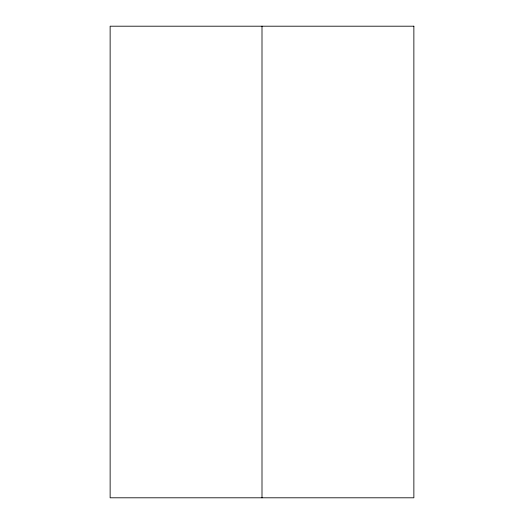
<?xml version="1.0" encoding="UTF-8"?>
<svg xmlns="http://www.w3.org/2000/svg" width="524" height="524" viewBox="0 0 524 524"><rect width="100%" height="100%" fill="white"/><g stroke="black" fill="none" stroke-linecap="round" stroke-linejoin="round"><path stroke-width="0.79" d="M262 26.2L262 497.8M413.868 26.2L110.132 26.2L110.132 497.8L413.868 497.8L413.868 26.2"/></g></svg>
